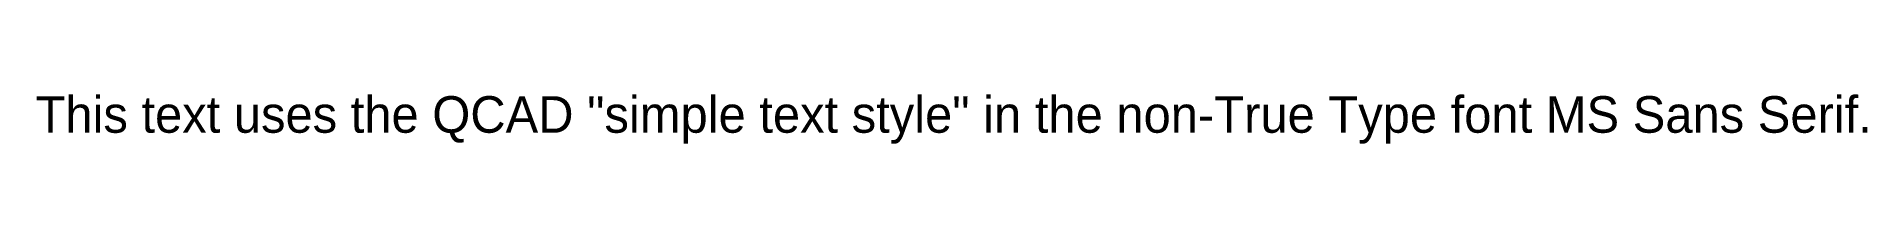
# Model space of a CAD drawing. Header units: millimetres. Extents: x 0 to 150, y -1 to 3.
import ezdxf

# ---------------------------------------------------------------- set-up
doc = ezdxf.new("R2010")
doc.units = ezdxf.units.MM
doc.layers.add('2. Mark (Vector)', color=5, linetype='Continuous', lineweight=5, true_color=0x0000ff)
doc.styles.add('textstyle15', font='')
doc.styles.get('textstyle15').set_extended_font_data('MS Sans Serif')

msp = doc.modelspace()

# ---------------------------------------------------------------- texts
at = {"layer": '2. Mark (Vector)', "style": 'textstyle15'}
msp.add_text('This text uses the QCAD "simple text style" in the non-True Type font MS Sans Serif.', height=3, dxfattribs=at).set_placement((0, 0))

doc.saveas('drawing.dxf')
